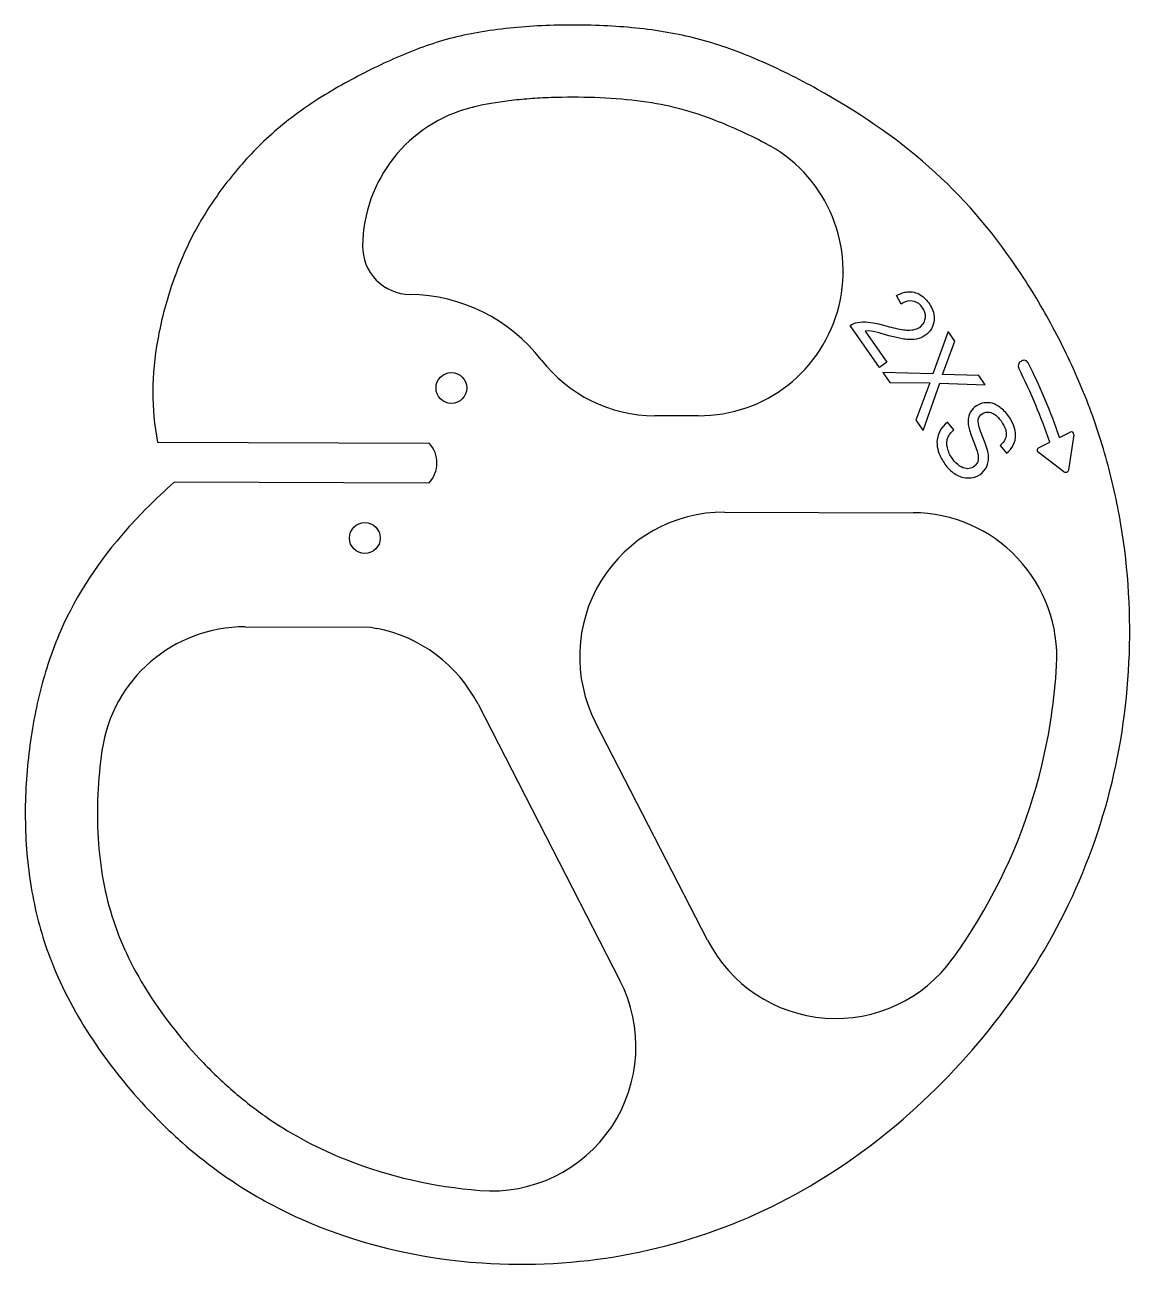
# Model space of a CAD drawing. Header units: millimetres. Extents: x -1296 to -1066, y -934 to -676.
import ezdxf

# ---------------------------------------------------------------- set-up
doc = ezdxf.new("R2010")
doc.units = ezdxf.units.MM
doc.header["$MEASUREMENT"] = 0

msp = doc.modelspace()

# ---------------------------------------------------------------- linework, layer by layer
for p, q in [((-1088.62, -745.56), (-1088.47, -745.46)), ((-1155.61, -756.82), (-1164.69, -756.8)), ((-1080.54, -761.32), (-1078.31, -760.21)), ((-1077.56, -760.75), (-1078.63, -768.03)), ((-1268.06, -762.31), (-1211.61, -762.49)), ((-1084.91, -763.48), (-1082.55, -762.31)), ((-1079.66, -768.45), (-1085, -764.38)), ((-1211.64, -770.79), (-1264.58, -770.62)), ((-1150.2, -776.84), (-1110.99, -776.97)), ((-1249.82, -800.67), (-1223.74, -800.75)), ((-1201.42, -816.77), (-1171.91, -874.16)), ((-1153.73, -865.77), (-1176.98, -820.56))]:
    msp.add_line(p, q)
for points in [[(-1114.42, -731.86, -0.072873), (-1112.71, -731.17, -0.068322), (-1111.49, -731.05, -0.163829), (-1108.9, -732.1, -0.054664), (-1107.95, -733.08, -0.047043), (-1107.15, -734.32, -0.10809), (-1106.58, -736.38, -0.237851), (-1108.13, -739.86, -0.190201), (-1111.71, -740.98, -0.028688), (-1112.9, -740.87), (-1114.05, -740.66), (-1116.04, -740.18), (-1118.06, -739.6), (-1119.24, -739.32), (-1120.27, -739.19), (-1120.92, -739.24), (-1116.44, -745.69), (-1117.99, -746.76), (-1124.03, -738.08, -0.115786), (-1122.52, -737.43, -0.075685), (-1120.29, -737.34), (-1119.3, -737.48), (-1118.14, -737.72), (-1116.83, -738.06, 0.028932), (-1113.26, -738.9, 0.030452), (-1112.04, -739.02, 0.072912), (-1110.51, -738.86, 0.106236), (-1109.37, -738.27, 0.404996), (-1109.02, -734.37, 0.078734), (-1109.81, -733.52, 0.344499), (-1113.44, -733.63)], [(-1092.87, -763.02), (-1091.58, -764.6, 0.246833), (-1089.66, -760.78, 0.06943), (-1089.94, -759.2, 0.065413), (-1090.88, -757.26, 0.084485), (-1092.7, -755.21, 0.052367), (-1093.75, -754.53, 0.20602), (-1096.99, -754.34, 0.108803), (-1098.48, -755.29, 0.130443), (-1099.4, -756.87, 0.1175), (-1099.4, -759.18, 0.026348), (-1099.02, -760.5), (-1098.21, -762.65), (-1097.67, -764.2, -0.048362), (-1097.44, -765.22, -0.103446), (-1097.51, -766.29, -0.115052), (-1097.98, -767.09, -0.27226), (-1100.25, -767.74, -0.11036), (-1101.69, -766.97, -0.07811), (-1103.01, -765.44, -0.107106), (-1103.9, -763.15, -0.057975), (-1103.94, -762.2, -0.072311), (-1103.75, -761.37, -0.060853), (-1103.34, -760.62, -0.057133), (-1102.51, -759.71), (-1103.8, -758.17, 0.263224), (-1106, -762.82, 0.071097), (-1105.59, -764.57, 0.060517), (-1104.35, -766.86, 0.095163), (-1102.36, -768.85, 0.056102), (-1101.2, -769.45, 0.082865), (-1099.73, -769.75, 0.093731), (-1098.03, -769.49, 0.274244), (-1095.34, -766.35, 0.0593), (-1095.3, -765.16, 0.050171), (-1095.51, -763.98), (-1096, -762.49), (-1096.96, -760.01), (-1097.24, -759.16), (-1097.41, -758.47), (-1097.47, -757.95), (-1097.43, -757.56, -0.299513), (-1095.87, -756.09, -0.141676), (-1094.51, -756.26, -0.067534), (-1093.79, -756.71, -0.046101), (-1093.06, -757.43, -0.033658), (-1092.36, -758.4, -0.047363), (-1091.87, -759.36, -0.064248), (-1091.63, -760.25, -0.076655), (-1091.65, -761.07, -0.095896), (-1092.05, -762.09, -0.074821)]]:
    msp.add_lwpolyline(points, format="xyb", close=True)
msp.add_lwpolyline([(-1102.27, -741.35), (-1103.7, -739.28), (-1106.88, -748.13), (-1117.26, -747.81), (-1115.81, -749.9), (-1107.51, -749.95), (-1110.38, -757.7), (-1108.88, -759.85), (-1105.4, -750.05), (-1096, -750.36), (-1097.31, -748.47), (-1104.85, -748.25)], close=True)
at = {"linetype": 'ByBlock'}
for centre in [(-1206.96, -751.04), (-1224.96, -782.22)]:
    msp.add_circle(centre, 3.2, dxfattribs=at)
for centre, radius, start, end in [((-1195.44, -721.87), 30, 104.0312, 179.3046), ((-1155.51, -726.82), 30, -90.1856, 62.7301), ((-1215.44, -721.63), 10, 179.3046, 269.3403), ((-1215.96, -766.63), 35, 37.7942, 89.3403), ((-1164.59, -726.8), 30, 217.7942, 269.8144), ((-1087.92, -746.26), 0.971, 26.5376, 124.4956), ((-1088, -746.47), 1.1, 124.495, 206.473), ((-1078.08, -760.67), 0.517, -8.3214, 116.3526), ((-1215.96, -766.63), 6, -43.9478, 43.5766), ((-1084.67, -763.96), 0.53, 116.3526, 232.6475), ((-1079.27, -767.93), 0.648, 232.6475, 351.6786), ((-1150.3, -806.84), 30, 89.8144, 207.2139), ((-1111.09, -806.97), 30, -3.3407, 89.8144), ((-1249.92, -830.67), 30, 89.8144, 171.8182), ((-1215.96, -766.63), 35, 257.1613, 259.234), ((-1228.1, -830.49), 30, 27.2139, 79.234), ((-1127.05, -852.05), 30, 207.2139, 324.3012), ((-1198.59, -887.88), 30, -94.6778, 27.2139)]:
    msp.add_arc(centre, radius, start, end)
for centre, major_axis, ratio, start_param, end_param in [((-1196.62, -768.72), (-106.93, 71.28), 0.758936, 3.92166, 4.0652), ((-1185.03, -767.01), (-94.34, 76.35), 0.752268, 4.018189, 4.168194)]:
    msp.add_ellipse(centre, major_axis=major_axis, ratio=ratio, start_param=start_param, end_param=end_param)
for points, knots in [([(-1264.58, -770.62), (-1268.67, -774.28), (-1277.88, -783.49), (-1287.15, -797.19), (-1292.76, -813.89), (-1295.22, -827.77), (-1295.87, -842.28), (-1294.42, -856.72), (-1290.1, -871.88), (-1281.95, -886.86), (-1272.16, -899.05), (-1260.82, -910.09), (-1250.42, -917.67), (-1230.14, -928.11), (-1203.92, -934.27), (-1170.94, -932.4), (-1143.08, -923.75), (-1118.16, -908.49), (-1096.7, -887.86), (-1080.08, -863.62), (-1069.47, -836.73), (-1065.08, -808.18), (-1066.46, -784.01), (-1070.66, -765.31), (-1075.31, -751.83), (-1081.32, -739.09), (-1090.75, -723.14), (-1105.34, -705.44), (-1125.16, -691.73), (-1141.58, -683.35), (-1153.51, -678.77), (-1165.93, -676.27), (-1179.55, -675.44), (-1193.45, -675.88), (-1206.18, -677.78), (-1215.15, -680.93), (-1222.33, -684.17), (-1229.6, -687.88), (-1238.61, -693.26), (-1247.86, -701.22), (-1255.12, -709.91), (-1260.91, -718.98), (-1265.37, -729.66), (-1268.34, -741.07), (-1269.39, -751.86), (-1268.74, -758.82), (-1268.06, -762.31)], [0.535356, 0.535356, 0.535356, 0.535356, 19.34484, 58.034519, 77.379359, 96.724199, 116.069039, 135.413878, 154.758718, 180.551838, 206.344957, 219.241517, 245.034637, 257.931197, 309.517436, 348.207116, 386.896795, 425.586475, 464.276154, 502.965834, 541.655513, 580.345193, 619.034872, 638.379712, 657.724552, 677.069391, 696.414231, 735.103911, 773.79359, 793.13843, 812.48327, 831.828109, 851.172949, 870.517789, 889.862629, 909.207468, 918.879888, 928.552308, 947.897148, 967.241988, 986.586827, 1005.931667, 1025.276507, 1044.621347, 1063.966186, 1083.311026, 1083.311026, 1083.311026, 1083.311026]), ([(-1141.76, -700.16), (-1145.51, -698.22), (-1149.22, -696.54), (-1152.78, -695.19), (-1155.36, -694.22), (-1157.85, -693.44), (-1160.41, -692.81), (-1162.97, -692.19), (-1165.61, -691.73), (-1168.41, -691.38), (-1174.01, -690.7), (-1180.22, -690.51), (-1186.25, -690.72), (-1187.75, -690.77), (-1189.25, -690.85), (-1190.71, -690.96), (-1192.18, -691.07), (-1193.61, -691.21), (-1195, -691.38), (-1197.53, -691.69), (-1199.87, -692.09), (-1202.08, -692.61), (-1202.29, -692.67), (-1202.51, -692.72), (-1202.72, -692.77)], [928.478878, 928.478878, 928.478878, 928.478878, 951.926, 951.926, 951.926, 968.857474, 968.857474, 968.857474, 985.794487, 985.794487, 985.794487, 1019.655243, 1019.655243, 1019.655243, 1028.107434, 1028.107434, 1028.107434, 1036.559487, 1036.559487, 1036.559487, 1052.032655, 1052.032655, 1052.032655, 1053.51491, 1053.51491, 1053.51491, 1053.51491]), ([(-1102.69, -869.56), (-1101.3, -867.63), (-1099.97, -865.66), (-1098.71, -863.66), (-1091.99, -853.05), (-1087.13, -841.56), (-1084.21, -829.52), (-1082.57, -822.72), (-1081.55, -815.73), (-1081.14, -808.72)], [566.646227, 566.646227, 566.646227, 566.646227, 579.395136, 579.395136, 579.395136, 647.138327, 647.138327, 647.138327, 685.369561, 685.369561, 685.369561, 685.369561]), ([(-1279.61, -826.4), (-1280.04, -829.38), (-1280.33, -832.4), (-1280.46, -835.45), (-1280.6, -838.49), (-1280.59, -841.56), (-1280.41, -844.56), (-1280.05, -850.57), (-1279.01, -856.33), (-1277.23, -861.73), (-1276.34, -864.43), (-1275.26, -867.04), (-1274, -869.61), (-1272.74, -872.18), (-1271.3, -874.7), (-1269.7, -877.17), (-1266.5, -882.13), (-1262.71, -886.9), (-1258.53, -891.26), (-1256.44, -893.44), (-1254.25, -895.52), (-1251.97, -897.47), (-1249.68, -899.43), (-1247.3, -901.26), (-1244.82, -902.95), (-1239.85, -906.34), (-1234.45, -909.19), (-1228.73, -911.45), (-1220.03, -914.9), (-1210.59, -916.99), (-1201.03, -917.78)], [105.284767, 105.284767, 105.284767, 105.284767, 122.24488, 122.24488, 122.24488, 139.161263, 139.161263, 139.161263, 173.018427, 173.018427, 173.018427, 189.947997, 189.947997, 189.947997, 206.878048, 206.878048, 206.878048, 240.74898, 240.74898, 240.74898, 257.675617, 257.675617, 257.675617, 274.611991, 274.611991, 274.611991, 308.495988, 308.495988, 308.495988, 360.024753, 360.024753, 360.024753, 360.024753])]:
    msp.add_open_spline(points, degree=3, knots=knots)

doc.saveas('drawing.dxf')
